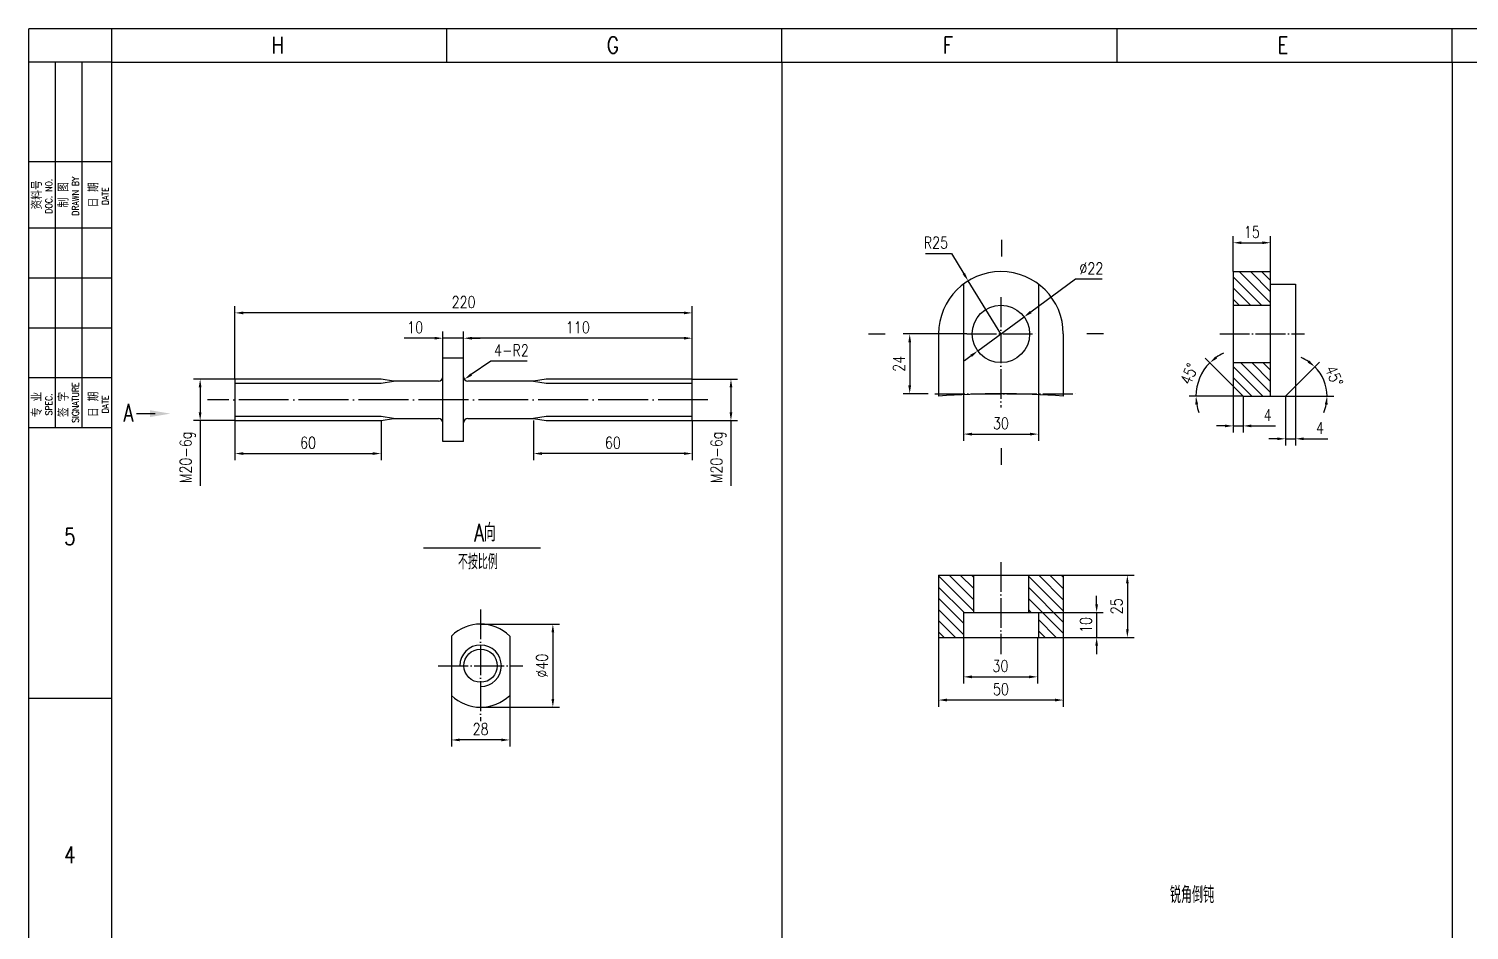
# Model space of a CAD drawing. Header units: millimetres. Extents: x 16142 to 22870, y -8556 to -3804.
# Drawn here: x 16142 to 19607, y -5973 to -3804 of the extents above; entities that cross this region are included whole.
import ezdxf
from ezdxf.enums import TextEntityAlignment as Align

# ---------------------------------------------------------------- set-up
doc = ezdxf.new("R2010")
doc.units = ezdxf.units.MM
doc.header["$LTSCALE"] = 80
doc.linetypes.add('DASHDOT-M', pattern=[36, 30, -3, 0, -3])
doc.linetypes.add('DIVIDE-M', pattern=[39, 30, -3, 0, -3, 0, -3])
for name, color, linetype in [('5剖面线层', 2, 'Continuous'), ('8符号标注层', 31, 'Continuous'), ('CDR_DWG1', 4, 'Continuous'), ('CDR_DWG2', 2, 'Continuous'), ('CDR_DWG3', 1, 'DASHDOT-M'), ('CDR_DWG4', 3, 'DIVIDE-M'), ('CDR_TEXT', 7, 'Continuous'), ('尺寸线', 7, 'Continuous'), ('尺寸线层', 7, 'Continuous'), ('标注线', 7, 'Continuous')]:
    doc.layers.add(name, color=color, linetype=linetype)
doc.styles.add('HZ', font='ROMANS.shx', dxfattribs={"width": 0.7, "height": 3, "bigfont": 'HZ.shx'})
doc.styles.add('TH_GBDIM', font='romans.shx', dxfattribs={"width": 0.8, "bigfont": 'gbcbig.shx'})
doc.dimstyles.new('TH_GBDIM', dxfattribs={"dimscale": 8, "dimtxt": 3.5, "dimasz": 2.5, "dimexe": 2, "dimexo": 0, "dimgap": 1.5, "dimtad": 1, "dimdec": 0, "dimzin": 0, "dimdsep": 46, "dimtxsty": 'TH_GBDIM', "dimcen": 2.5, "dimclrd": 256, "dimclre": 256, "dimclrt": 256, "dimadec": 0, "dimazin": 0, "dimtfac": 0.714286, "dimtdec": 0, "dimtmove": 0, "dimatfit": 3, "dimfxl": 0, "dimtzin": 0, "dimlwd": -1, "dimlwe": -1, "dimarcsym": 0})

# ---------------------------------------------------------------- blocks, each defined once
blk = doc.blocks.new('A$C1B375470')
for p, q in [((7578, 10692), (0, 10692)), ((0, 0), (0, 10692)), ((15138, 10692), (18, 10692)), ((450, 10512), (0, 10512)), ((450, 10512), (0, 10512)), ((450, 10512), (0, 10512)), ((144, 8532), (144, 10512)), ((288, 8532), (288, 10512)), ((450, 9972), (0, 9972)), ((450, 9612), (0, 9612)), ((450, 9342), (0, 9342)), ((450, 9072), (0, 9072)), ((450, 8802), (0, 8802)), ((450, 8532), (0, 8532))]:
    blk.add_line(p, q)
at = {"layer": 'CDR_DWG1', "color": 4}
for p, q in [((450, 10512), (14958, 10512)), ((450, 180), (450, 10512))]:
    blk.add_line(p, q, dxfattribs=at)
at = {"layer": 'CDR_DWG4', "linetype": 'Continuous'}
for p, q in [((450, 10512), (450, 10692)), ((2263.5, 10512), (2263.5, 10692)), ((4077, 10512), (4077, 10692)), ((5890.5, 10512), (5890.5, 10692)), ((7704, 10512), (7704, 10692)), ((0, 7068), (450, 7068))]:
    blk.add_line(p, q, dxfattribs=at)
at = {"layer": 'CDR_TEXT', "style": 'HZ', "width": 0.8}
for s, p in [('H', (1348, 10558.9)), ('G', (3161.5, 10558.9)), ('F', (4975, 10558.9)), ('E', (6788.5, 10558.9)), ('5', (222, 7898.2)), ('4', (222, 6176.2))]:
    blk.add_text(s, height=90, dxfattribs=at).set_placement(p, align=Align.CENTER)
at = {"layer": 'CDR_TEXT', "style": 'HZ', "width": 0.85}
for s, height, p in [('资料号', 54, (71.1, 9793.4)), ('DOC. NO.', 36, (126.2, 9785.9)), ('制 图', 54, (215.1, 9793.4)), ('DRAWN BY', 36, (270.2, 9785.9)), ('日 期', 54, (377.1, 9793.4)), ('DATE', 36, (432.2, 9785.9)), ('SIGNATURE', 36, (270.2, 8668.6)), ('专 业', 54, (71.1, 8659)), ('SPEC.', 36, (126.2, 8659)), ('签 字', 54, (215.1, 8659)), ('日 期', 54, (377.1, 8659)), ('DATE', 36, (432.2, 8659))]:
    blk.add_text(s, height=height, rotation=90, dxfattribs=at).set_placement(p, align=Align.CENTER)
blk = doc.blocks.new('A$C092B31A8')
at = {"layer": '尺寸线层', "xscale": 0.05555555555555555, "yscale": 0.05555555555555555, "zscale": 0.05555555555555555}
blk.add_blockref('A$C1B375470', (0, 0), dxfattribs=at)
blk = doc.blocks.new('*D176')
at = {"layer": '5剖面线层', "ltscale": 0.001}
for p, q in [((16638, -4646.9), (16638, -4471.7)), ((17718, -4487.7), (16658, -4487.7)), ((17738, -4646.9), (17738, -4471.7))]:
    blk.add_line(p, q, dxfattribs=at)
for points in [[(16658, -4484.4), (16658, -4491.1), (16638, -4487.7)], [(17718, -4484.4), (17718, -4491.1), (17738, -4487.7)]]:
    blk.add_solid(points, dxfattribs=at)
at = {"layer": 'Defpoints', "color": 0, "ltscale": 0.001}
for p in [(16638, -4487.7), (16638, -4646.9), (17738, -4646.9)]:
    blk.add_point(p, dxfattribs=at)
at = {"layer": '5剖面线层', "ltscale": 0.001, "insert": (17188, -4461.7), "char_height": 28, "attachment_point": 5, "style": 'TH_GBDIM'}
blk.add_mtext('220{}{}', dxfattribs=at)
blk = doc.blocks.new('*D177')
at = {"layer": '5剖面线层', "ltscale": 0.001}
for p, q in [((17158.9, -5336.4), (17158.9, -5531.1)), ((17298.9, -5336.4), (17298.9, -5531.1)), ((17278.9, -5515.1), (17178.9, -5515.1))]:
    blk.add_line(p, q, dxfattribs=at)
for points in [[(17178.9, -5511.7), (17178.9, -5518.4), (17158.9, -5515.1)], [(17278.9, -5511.7), (17278.9, -5518.4), (17298.9, -5515.1)]]:
    blk.add_solid(points, dxfattribs=at)
at = {"layer": 'Defpoints', "color": 0, "ltscale": 0.001}
for p in [(17158.9, -5336.4), (17298.9, -5336.4), (17158.9, -5515.1)]:
    blk.add_point(p, dxfattribs=at)
at = {"layer": '5剖面线层', "ltscale": 0.001, "insert": (17228.9, -5489.1), "char_height": 28, "attachment_point": 5, "style": 'TH_GBDIM'}
blk.add_mtext('28', dxfattribs=at)
blk = doc.blocks.new('*D175')
at = {"layer": '5剖面线层', "ltscale": 0.001}
for p, q in [((17228.9, -5236.4), (17418.7, -5236.4)), ((17402.7, -5256.4), (17402.7, -5416.4)), ((17228.9, -5436.4), (17418.7, -5436.4))]:
    blk.add_line(p, q, dxfattribs=at)
for points in [[(17399.4, -5256.4), (17406, -5256.4), (17402.7, -5236.4)], [(17399.4, -5416.4), (17406, -5416.4), (17402.7, -5436.4)]]:
    blk.add_solid(points, dxfattribs=at)
at = {"layer": 'Defpoints', "color": 0, "ltscale": 0.001}
for p in [(17228.9, -5236.4), (17228.9, -5436.4), (17402.7, -5436.4)]:
    blk.add_point(p, dxfattribs=at)
at = {"layer": '5剖面线层', "ltscale": 0.001, "insert": (17376.7, -5336.4), "char_height": 28, "attachment_point": 5, "rotation": 90, "style": 'TH_GBDIM'}
blk.add_mtext('%%c40{}{}', dxfattribs=at)
blk = doc.blocks.new('*D188')
at = {"layer": '5剖面线层', "ltscale": 0.001}
for p, q in [((16638, -4646.9), (16538.2, -4646.9)), ((16554.2, -4666.9), (16554.2, -4726.9)), ((16638, -4746.9), (16538.2, -4746.9)), ((16554.2, -4746.9), (16554.2, -4903.8))]:
    blk.add_line(p, q, dxfattribs=at)
for points in [[(16550.8, -4666.9), (16557.5, -4666.9), (16554.2, -4646.9)], [(16550.8, -4726.9), (16557.5, -4726.9), (16554.2, -4746.9)]]:
    blk.add_solid(points, dxfattribs=at)
at = {"layer": 'Defpoints', "color": 0, "ltscale": 0.001}
for p in [(16638, -4646.9), (16554.2, -4746.9), (16638, -4746.9)]:
    blk.add_point(p, dxfattribs=at)
at = {"layer": '5剖面线层', "ltscale": 0.001, "insert": (16524.1, -4835.4), "char_height": 28, "attachment_point": 5, "rotation": 90, "style": 'TH_GBDIM'}
blk.add_mtext('M20-6g{}{}', dxfattribs=at)
blk = doc.blocks.new('*D189')
at = {"layer": '5剖面线层', "ltscale": 0.001}
for p, q in [((17738, -4646.9), (17847.2, -4646.9)), ((17831.2, -4666.9), (17831.2, -4726.9)), ((17738, -4746.9), (17847.2, -4746.9)), ((17831.2, -4746.9), (17831.2, -4903.8))]:
    blk.add_line(p, q, dxfattribs=at)
for points in [[(17827.9, -4666.9), (17834.5, -4666.9), (17831.2, -4646.9)], [(17827.9, -4726.9), (17834.5, -4726.9), (17831.2, -4746.9)]]:
    blk.add_solid(points, dxfattribs=at)
at = {"layer": 'Defpoints', "color": 0, "ltscale": 0.001}
for p in [(17738, -4646.9), (17738, -4746.9), (17831.2, -4746.9)]:
    blk.add_point(p, dxfattribs=at)
at = {"layer": '5剖面线层', "ltscale": 0.001, "insert": (17801.1, -4835.4), "char_height": 28, "attachment_point": 5, "rotation": 90, "style": 'TH_GBDIM'}
blk.add_mtext('M20-6g{}{}', dxfattribs=at)
blk = doc.blocks.new('*D190')
at = {"layer": '5剖面线层', "ltscale": 0.001}
for p, q in [((17188, -4622.1), (17188, -4532.6)), ((17738, -4646.9), (17738, -4532.6)), ((17718, -4548.6), (17208, -4548.6))]:
    blk.add_line(p, q, dxfattribs=at)
for points in [[(17208, -4545.3), (17208, -4551.9), (17188, -4548.6)], [(17718, -4545.3), (17718, -4551.9), (17738, -4548.6)]]:
    blk.add_solid(points, dxfattribs=at)
at = {"layer": 'Defpoints', "color": 0, "ltscale": 0.001}
for p in [(17188, -4548.6), (17188, -4622.1), (17738, -4646.9)]:
    blk.add_point(p, dxfattribs=at)
at = {"layer": '5剖面线层', "ltscale": 0.001, "insert": (17463, -4522.6), "char_height": 28, "attachment_point": 5, "style": 'TH_GBDIM'}
blk.add_mtext('110{}{}', dxfattribs=at)
blk = doc.blocks.new('*D191')
at = {"layer": '5剖面线层', "ltscale": 0.001}
for p, q in [((17138, -4601.4), (17138, -4532.6)), ((17188, -4596.9), (17188, -4532.6)), ((17118, -4548.6), (17045, -4548.6)), ((17188, -4548.6), (17138, -4548.6)), ((17208, -4548.6), (17228, -4548.6))]:
    blk.add_line(p, q, dxfattribs=at)
for points in [[(17118, -4545.3), (17118, -4551.9), (17138, -4548.6)], [(17208, -4545.3), (17208, -4551.9), (17188, -4548.6)]]:
    blk.add_solid(points, dxfattribs=at)
at = {"layer": 'Defpoints', "color": 0, "ltscale": 0.001}
for p in [(17138, -4548.6), (17138, -4601.4), (17188, -4596.9)]:
    blk.add_point(p, dxfattribs=at)
at = {"layer": '5剖面线层', "ltscale": 0.001, "insert": (17071.5, -4522.6), "char_height": 28, "attachment_point": 5, "style": 'TH_GBDIM'}
blk.add_mtext('10', dxfattribs=at)
blk = doc.blocks.new('*D192')
at = {"layer": '5剖面线层', "ltscale": 0.001}
for p, q in [((17356.3, -4746.9), (17356.3, -4842.1)), ((17738, -4746.9), (17738, -4842.1)), ((17718, -4826.1), (17376.3, -4826.1))]:
    blk.add_line(p, q, dxfattribs=at)
for points in [[(17376.3, -4822.8), (17376.3, -4829.4), (17356.3, -4826.1)], [(17718, -4822.8), (17718, -4829.4), (17738, -4826.1)]]:
    blk.add_solid(points, dxfattribs=at)
at = {"layer": 'Defpoints', "color": 0, "ltscale": 0.001}
for p in [(17356.3, -4746.9), (17738, -4746.9), (17356.3, -4826.1)]:
    blk.add_point(p, dxfattribs=at)
at = {"layer": '5剖面线层', "ltscale": 0.001, "insert": (17547.1, -4800.1), "char_height": 28, "attachment_point": 5, "style": 'TH_GBDIM'}
blk.add_mtext('60{}{}', dxfattribs=at)
blk = doc.blocks.new('*D193')
at = {"layer": '5剖面线层', "ltscale": 0.001}
for p, q in [((16638, -4746.9), (16638, -4842.1)), ((16989.6, -4746.9), (16989.6, -4842.1)), ((16658, -4826.1), (16969.6, -4826.1))]:
    blk.add_line(p, q, dxfattribs=at)
for points in [[(16658, -4822.8), (16658, -4829.4), (16638, -4826.1)], [(16969.6, -4822.8), (16969.6, -4829.4), (16989.6, -4826.1)]]:
    blk.add_solid(points, dxfattribs=at)
at = {"layer": 'Defpoints', "color": 0, "ltscale": 0.001}
for p in [(16638, -4746.9), (16989.6, -4746.9), (16989.6, -4826.1)]:
    blk.add_point(p, dxfattribs=at)
at = {"layer": '5剖面线层', "ltscale": 0.001, "insert": (16813.8, -4800.1), "char_height": 28, "attachment_point": 5, "style": 'TH_GBDIM'}
blk.add_mtext('60{}{}', dxfattribs=at)
blk = doc.blocks.new('*D235')
at = {"layer": 'Defpoints', "color": 0, "ltscale": 0.001}
for p in [(18536.4, -4497.5), (18425, -4579)]:
    blk.add_point(p, dxfattribs=at)
at = {"layer": '尺寸线', "ltscale": 0.001}
for p, q in [((18660.1, -4406.8), (18552.5, -4485.7)), ((18724.4, -4406.8), (18660.1, -4406.8)), ((18425, -4579), (18536.4, -4497.5)), ((18408.9, -4590.8), (18392.7, -4602.7))]:
    blk.add_line(p, q, dxfattribs=at)
for points in [[(18550.5, -4483), (18554.5, -4488.4), (18536.4, -4497.5)], [(18406.9, -4588.2), (18410.9, -4593.5), (18425, -4579)]]:
    blk.add_solid(points, dxfattribs=at)
at = {"layer": '尺寸线', "ltscale": 0.001, "insert": (18698.3, -4380.8), "char_height": 28, "attachment_point": 5, "style": 'TH_GBDIM'}
blk.add_mtext('%%c22{}{}', dxfattribs=at)
blk = doc.blocks.new('*D236')
at = {"layer": 'Defpoints', "color": 0, "ltscale": 0.001}
for p in [(18402, -4410.6), (18480.7, -4538.3)]:
    blk.add_point(p, dxfattribs=at)
at = {"layer": '尺寸线', "ltscale": 0.001}
for p, q in [((18299.1, -4344.8), (18361.5, -4344.8)), ((18361.5, -4344.8), (18391.5, -4393.5)), ((18480.7, -4538.3), (18402, -4410.6))]:
    blk.add_line(p, q, dxfattribs=at)
blk.add_solid([(18394.3, -4391.8), (18388.7, -4395.3), (18402, -4410.6)], dxfattribs=at)
at = {"layer": '尺寸线', "ltscale": 0.001, "insert": (18324.3, -4318.8), "char_height": 28, "attachment_point": 5, "style": 'TH_GBDIM'}
blk.add_mtext('R25{}{}', dxfattribs=at)
blk = doc.blocks.new('*D237')
at = {"layer": 'Defpoints', "color": 0, "ltscale": 0.001}
for p in [(18390.7, -4655.5), (18570.7, -4655.5), (18570.7, -4779.3)]:
    blk.add_point(p, dxfattribs=at)
at = {"layer": '尺寸线', "ltscale": 0.001}
for p, q in [((18390.7, -4655.5), (18390.7, -4795.3)), ((18570.7, -4655.5), (18570.7, -4795.3)), ((18410.7, -4779.3), (18550.7, -4779.3))]:
    blk.add_line(p, q, dxfattribs=at)
for points in [[(18410.7, -4776), (18410.7, -4782.7), (18390.7, -4779.3)], [(18550.7, -4776), (18550.7, -4782.7), (18570.7, -4779.3)]]:
    blk.add_solid(points, dxfattribs=at)
at = {"layer": '尺寸线', "ltscale": 0.001, "insert": (18480.7, -4753.3), "char_height": 28, "attachment_point": 5, "style": 'TH_GBDIM'}
blk.add_mtext('30', dxfattribs=at)
blk = doc.blocks.new('*D238')
at = {"layer": 'Defpoints', "color": 0, "ltscale": 0.001}
for p in [(19129.4, -4318.9), (19039.4, -4388.3), (19129.4, -4388.3)]:
    blk.add_point(p, dxfattribs=at)
at = {"layer": '尺寸线', "ltscale": 0.001}
for p, q in [((19039.4, -4388.3), (19039.4, -4302.9)), ((19059.4, -4318.9), (19109.4, -4318.9)), ((19129.4, -4388.3), (19129.4, -4302.9))]:
    blk.add_line(p, q, dxfattribs=at)
for points in [[(19059.4, -4315.6), (19059.4, -4322.3), (19039.4, -4318.9)], [(19109.4, -4315.6), (19109.4, -4322.3), (19129.4, -4318.9)]]:
    blk.add_solid(points, dxfattribs=at)
at = {"layer": '尺寸线', "ltscale": 0.001, "insert": (19084.4, -4292.9), "char_height": 28, "attachment_point": 5, "style": 'TH_GBDIM'}
blk.add_mtext('15', dxfattribs=at)
blk = doc.blocks.new('*D275')
at = {"layer": 'Defpoints', "color": 0, "ltscale": 0.001}
for p in [(18398.4, -4538.3), (18261.3, -4682.3), (18305.9, -4682.3)]:
    blk.add_point(p, dxfattribs=at)
at = {"layer": '尺寸线', "ltscale": 0.001}
for p, q in [((18398.4, -4538.3), (18245.3, -4538.3)), ((18261.3, -4558.3), (18261.3, -4662.3)), ((18305.9, -4682.3), (18245.3, -4682.3))]:
    blk.add_line(p, q, dxfattribs=at)
for points in [[(18257.9, -4558.3), (18264.6, -4558.3), (18261.3, -4538.3)], [(18257.9, -4662.3), (18264.6, -4662.3), (18261.3, -4682.3)]]:
    blk.add_solid(points, dxfattribs=at)
at = {"layer": '尺寸线', "ltscale": 0.001, "insert": (18235.3, -4610.3), "char_height": 28, "attachment_point": 5, "rotation": 90, "style": 'TH_GBDIM'}
blk.add_mtext('24', dxfattribs=at)
blk = doc.blocks.new('*D279')
at = {"layer": 'Defpoints', "color": 0, "ltscale": 0.001}
for p in [(18570.7, -5208.6), (18568.4, -5268.6), (18711, -5268.6)]:
    blk.add_point(p, dxfattribs=at)
at = {"layer": '尺寸线', "ltscale": 0.001}
for p, q in [((18711, -5188.6), (18711, -5168.6)), ((18570.7, -5208.6), (18727, -5208.6)), ((18711, -5208.6), (18711, -5268.6)), ((18568.4, -5268.6), (18727, -5268.6)), ((18711, -5288.6), (18711, -5308.6))]:
    blk.add_line(p, q, dxfattribs=at)
for points in [[(18707.6, -5188.6), (18714.3, -5188.6), (18711, -5208.6)], [(18707.6, -5288.6), (18714.3, -5288.6), (18711, -5268.6)]]:
    blk.add_solid(points, dxfattribs=at)
at = {"layer": '尺寸线', "ltscale": 0.001, "insert": (18685, -5238.6), "char_height": 28, "attachment_point": 5, "rotation": 90, "style": 'TH_GBDIM'}
blk.add_mtext('10', dxfattribs=at)
blk = doc.blocks.new('*D280')
at = {"layer": 'Defpoints', "color": 0, "ltscale": 0.001}
for p in [(18630.7, -5118.6), (18630.7, -5268.6), (18784.9, -5268.6)]:
    blk.add_point(p, dxfattribs=at)
at = {"layer": '尺寸线', "ltscale": 0.001}
for p, q in [((18630.7, -5118.6), (18800.9, -5118.6)), ((18784.9, -5138.6), (18784.9, -5248.6)), ((18630.7, -5268.6), (18800.9, -5268.6))]:
    blk.add_line(p, q, dxfattribs=at)
for points in [[(18781.6, -5138.6), (18788.2, -5138.6), (18784.9, -5118.6)], [(18781.6, -5248.6), (18788.2, -5248.6), (18784.9, -5268.6)]]:
    blk.add_solid(points, dxfattribs=at)
at = {"layer": '尺寸线', "ltscale": 0.001, "insert": (18758.9, -5193.6), "char_height": 28, "attachment_point": 5, "rotation": 90, "style": 'TH_GBDIM'}
blk.add_mtext('25', dxfattribs=at)
blk = doc.blocks.new('*D281')
at = {"layer": 'Defpoints', "color": 0, "ltscale": 0.001}
for p in [(18390.7, -5268.6), (18568.4, -5268.6), (18568.4, -5363.3)]:
    blk.add_point(p, dxfattribs=at)
at = {"layer": '尺寸线', "ltscale": 0.001}
for p, q in [((18390.7, -5268.6), (18390.7, -5379.3)), ((18568.4, -5268.6), (18568.4, -5379.3)), ((18410.7, -5363.3), (18548.4, -5363.3))]:
    blk.add_line(p, q, dxfattribs=at)
for points in [[(18410.7, -5360), (18410.7, -5366.7), (18390.7, -5363.3)], [(18548.4, -5360), (18548.4, -5366.7), (18568.4, -5363.3)]]:
    blk.add_solid(points, dxfattribs=at)
at = {"layer": '尺寸线', "ltscale": 0.001, "insert": (18479.5, -5337.3), "char_height": 28, "attachment_point": 5, "style": 'TH_GBDIM'}
blk.add_mtext('30{}{}', dxfattribs=at)
blk = doc.blocks.new('*D282')
at = {"layer": 'Defpoints', "color": 0, "ltscale": 0.001}
for p in [(18330.7, -5268.6), (18630.7, -5268.6), (18330.7, -5419.1)]:
    blk.add_point(p, dxfattribs=at)
at = {"layer": '尺寸线', "ltscale": 0.001}
for p, q in [((18330.7, -5268.6), (18330.7, -5435.1)), ((18630.7, -5268.6), (18630.7, -5435.1)), ((18610.7, -5419.1), (18350.7, -5419.1))]:
    blk.add_line(p, q, dxfattribs=at)
for points in [[(18350.7, -5415.7), (18350.7, -5422.4), (18330.7, -5419.1)], [(18610.7, -5415.7), (18610.7, -5422.4), (18630.7, -5419.1)]]:
    blk.add_solid(points, dxfattribs=at)
at = {"layer": '尺寸线', "ltscale": 0.001, "insert": (18480.7, -5393.1), "char_height": 28, "attachment_point": 5, "style": 'TH_GBDIM'}
blk.add_mtext('50', dxfattribs=at)
blk = doc.blocks.new('*D283')
at = {"layer": 'Defpoints', "color": 0, "ltscale": 0.001}
for p in [(18965.1, -4631.3), (19039.4, -4664), (19063.4, -4688), (19063.4, -4688), (19165.4, -4688)]:
    blk.add_point(p, dxfattribs=at)
at = {"layer": '尺寸线', "ltscale": 0.001}
for p, q in [((19039.4, -4664), (18971.9, -4596.5)), ((19063.4, -4688), (18933.9, -4688))]:
    blk.add_line(p, q, dxfattribs=at)
for start, end in [(135, 180), (114.7783, 124.8892), (190.1108, 200.2217)]:
    blk.add_arc((19063.4, -4688), 113.5, start, end, dxfattribs=at)
for points in [[(19000.6, -4597.5), (18996.4, -4592.4), (18983.2, -4607.8)], [(18948.4, -4708.2), (18955, -4707.6), (18949.9, -4688)]]:
    blk.add_solid(points, dxfattribs=at)
at = {"layer": '尺寸线', "ltscale": 0.001, "insert": (18933.8, -4634.3), "char_height": 28, "attachment_point": 5, "rotation": 67.5, "style": 'TH_GBDIM'}
blk.add_mtext('45°', dxfattribs=at)
blk = doc.blocks.new('*D284')
at = {"layer": 'Defpoints', "color": 0, "ltscale": 0.001}
for p in [(19039.4, -4662.4), (19063.4, -4688), (19063.4, -4759.6)]:
    blk.add_point(p, dxfattribs=at)
at = {"layer": '尺寸线', "ltscale": 0.001}
for p, q in [((19039.4, -4662.4), (19039.4, -4775.6)), ((19063.4, -4688), (19063.4, -4775.6)), ((19019.4, -4759.6), (18999.4, -4759.6)), ((19039.4, -4759.6), (19063.4, -4759.6)), ((19083.4, -4759.6), (19141.4, -4759.6))]:
    blk.add_line(p, q, dxfattribs=at)
for points in [[(19019.4, -4756.3), (19019.4, -4762.9), (19039.4, -4759.6)], [(19083.4, -4756.3), (19083.4, -4762.9), (19063.4, -4759.6)]]:
    blk.add_solid(points, dxfattribs=at)
at = {"layer": '尺寸线', "ltscale": 0.001, "insert": (19122.4, -4733.6), "char_height": 28, "attachment_point": 5, "style": 'TH_GBDIM'}
blk.add_mtext('4', dxfattribs=at)
blk = doc.blocks.new('*D285')
at = {"layer": 'Defpoints', "color": 0, "ltscale": 0.001}
for p in [(19189.4, -4664), (19165.4, -4688), (19189.4, -4790.6)]:
    blk.add_point(p, dxfattribs=at)
at = {"layer": '尺寸线', "ltscale": 0.001}
for p, q in [((19189.4, -4664), (19189.4, -4806.6)), ((19165.4, -4688), (19165.4, -4806.6)), ((19145.4, -4790.6), (19125.4, -4790.6)), ((19165.4, -4790.6), (19189.4, -4790.6)), ((19209.4, -4790.6), (19267.4, -4790.6))]:
    blk.add_line(p, q, dxfattribs=at)
for points in [[(19145.4, -4787.3), (19145.4, -4794), (19165.4, -4790.6)], [(19209.4, -4787.3), (19209.4, -4794), (19189.4, -4790.6)]]:
    blk.add_solid(points, dxfattribs=at)
at = {"layer": '尺寸线', "ltscale": 0.001, "insert": (19248.4, -4764.6), "char_height": 28, "attachment_point": 5, "style": 'TH_GBDIM'}
blk.add_mtext('4', dxfattribs=at)
blk = doc.blocks.new('*D286')
at = {"layer": 'Defpoints', "color": 0, "ltscale": 0.001}
for p in [(19189.4, -4664), (19261.9, -4662.2), (19063.4, -4688), (19165.4, -4688), (19165.4, -4688)]:
    blk.add_point(p, dxfattribs=at)
at = {"layer": '尺寸线', "ltscale": 0.001}
for p, q in [((19189.4, -4664), (19247.3, -4606.1)), ((19165.4, -4688), (19281.3, -4688))]:
    blk.add_line(p, q, dxfattribs=at)
for start, end in [(56.4943, 67.9887), (360, 45), (337.0113, 348.5057)]:
    blk.add_arc((19165.4, -4688), 99.9, start, end, dxfattribs=at)
for points in [[(19222.7, -4602.2), (19218.4, -4607.3), (19236, -4617.4)], [(19260, -4707.6), (19266.6, -4708.3), (19265.3, -4688)]]:
    blk.add_solid(points, dxfattribs=at)
at = {"layer": '尺寸线', "ltscale": 0.001, "insert": (19282.4, -4639.6), "char_height": 28, "attachment_point": 5, "rotation": 292.5, "style": 'TH_GBDIM'}
blk.add_mtext('45°', dxfattribs=at)
blk = doc.blocks.new('*D422')
at = {"layer": '5剖面线层', "ltscale": 0.001}
for p, q in [((17253.4, -4603.9), (17206.2, -4636.2)), ((17341, -4603.9), (17253.4, -4603.9))]:
    blk.add_line(p, q, dxfattribs=at)
blk.add_solid([(17204.3, -4633.5), (17208.1, -4639), (17189.7, -4647.5)], dxfattribs=at)
at = {"layer": 'Defpoints', "color": 0, "ltscale": 0.001}
for p in [(17198, -4641.9), (17189.7, -4647.5)]:
    blk.add_point(p, dxfattribs=at)
at = {"layer": '5剖面线层', "ltscale": 0.001, "insert": (17303.2, -4577.9), "char_height": 28, "attachment_point": 5, "style": 'TH_GBDIM'}
blk.add_mtext('4-R2{}{}', dxfattribs=at)

msp = doc.modelspace()

# ---------------------------------------------------------------- hatches: boundary and pattern name
at = {"layer": '5剖面线层', "ltscale": 0.001}
h = msp.add_hatch(dxfattribs=at)
h.set_pattern_fill('ANSI31', color=256, scale=6, angle=90, style=0)
h.set_pattern_definition([(135, (171.08, 323.57), (-13.470384, -13.470384), [])])
h.paths.add_polyline_path([(19129.42, -4388.26), (19039.42, -4388.26), (19039.42, -4469.26), (19129.42, -4469.26)])
h.paths.add_polyline_path([(19129.42, -4688.02), (19129.42, -4607.26), (19039.42, -4607.26), (19039.42, -4664.02), (19063.42, -4688.02)])
h = msp.add_hatch(dxfattribs=at)
h.set_pattern_fill('ANSI31', color=256, scale=6, angle=90, style=0)
h.set_pattern_definition([(135, (0, 144.172), (-13.470384, -13.470384), [])])
h.paths.add_polyline_path([(18330.68, -5118.56), (18330.68, -5268.56), (18390.68, -5268.56), (18390.68, -5208.56), (18414.68, -5208.56), (18414.68, -5118.56)])
h.paths.add_polyline_path([(18546.68, -5208.56), (18570.68, -5208.56), (18570.68, -5268.56), (18630.68, -5268.56), (18630.68, -5118.56), (18546.68, -5118.56)])

# ---------------------------------------------------------------- linework, layer by layer
msp.add_arc((17228.87, -5336.78), 50, 270, 179.60862)
at = {"layer": '8符号标注层', "color": 7, "ltscale": 0.001}
for p, q in [((18482.17, -4311.97), (18482.17, -4351.97)), ((18162.4, -4537.93), (18202.4, -4537.93)), ((18727.33, -4537.93), (18687.33, -4537.93)), ((18482.17, -4853.31), (18482.17, -4813.31))]:
    msp.add_line(p, q, dxfattribs=at)
at = {"layer": 'CDR_DWG1'}
for p, q in [((19039.42, -4388.26), (19129.42, -4388.26)), ((19039.42, -4388.26), (19039.42, -4664.02)), ((19129.42, -4688.02), (19129.42, -4388.26)), ((18390.68, -4418.26), (18390.68, -4684.33)), ((18570.68, -4418.26), (18570.68, -4684.33)), ((19129.42, -4418.26), (19189.42, -4418.26)), ((19189.42, -4418.26), (19189.42, -4664.02)), ((19039.42, -4469.26), (19129.42, -4469.26)), ((18330.68, -4538.26), (18330.68, -4688.02)), ((18630.68, -4538.26), (18630.68, -4688.02)), ((17187.96, -4596.89), (17137.96, -4596.89)), ((17137.96, -4796.89), (17137.96, -4596.89)), ((17187.96, -4796.89), (17187.96, -4596.89)), ((19039.42, -4607.26), (19129.42, -4607.26)), ((16989.63, -4646.89), (16637.96, -4646.89)), ((16637.96, -4646.89), (16637.96, -4746.89)), ((17019.63, -4651.89), (16989.63, -4646.89)), ((17127.96, -4651.89), (17019.63, -4651.89)), ((17356.29, -4651.89), (17197.96, -4651.89)), ((17386.29, -4646.89), (17356.29, -4651.89)), ((17737.96, -4646.89), (17386.29, -4646.89)), ((17737.96, -4746.89), (17737.96, -4646.89)), ((19039.42, -4664.02), (19063.42, -4688.02)), ((19165.42, -4688.02), (19189.42, -4664.02)), ((19063.42, -4688.02), (19165.42, -4688.02)), ((16637.96, -4746.89), (16989.63, -4746.89)), ((16989.63, -4746.89), (17019.63, -4741.89)), ((17019.63, -4741.89), (17127.96, -4741.89)), ((17197.96, -4741.89), (17356.29, -4741.89)), ((17356.29, -4741.89), (17386.29, -4746.89)), ((17386.29, -4746.89), (17737.96, -4746.89)), ((17187.96, -4796.89), (17137.96, -4796.89)), ((18330.68, -5118.56), (18630.68, -5118.56)), ((18330.68, -5118.56), (18330.68, -5268.56)), ((18414.68, -5118.56), (18414.68, -5208.56)), ((18546.68, -5118.56), (18546.68, -5208.56)), ((18630.68, -5118.56), (18630.68, -5268.56)), ((18390.68, -5208.56), (18570.68, -5208.56)), ((18390.68, -5208.56), (18390.68, -5268.56)), ((18570.68, -5208.56), (18570.68, -5268.56)), ((17158.87, -5265.02), (17158.87, -5407.85)), ((17298.87, -5265.02), (17298.87, -5407.85)), ((18330.68, -5268.56), (18630.68, -5268.56))]:
    msp.add_line(p, q, dxfattribs=at)
for centre, radius in [((18480.68, -4538.26), 69), ((17228.87, -5336.43), 40)]:
    msp.add_circle(centre, radius, dxfattribs=at)
for centre, radius, start, end in [((18480.68, -4538.26), 150, 0, 180), ((17127.96, -4641.89), 10, 270, 0), ((17197.96, -4641.89), 10, 180, 270), ((18480.68, -6638.26), 1956, 85.60183, 94.39817), ((17127.96, -4751.89), 10, 0, 90), ((17197.96, -4751.89), 10, 90, 180), ((17228.87, -5336.43), 100, 45.573, 134.427), ((17228.87, -5336.43), 100, 225.573, 314.427)]:
    msp.add_arc(centre, radius, start, end, dxfattribs=at)
at = {"layer": 'CDR_DWG2'}
msp.add_line((16401.34, -4730.12), (16446, -4730.12), dxfattribs=at)
msp.add_solid([(16482.96, -4730.12), (16433.81, -4738.31), (16433.81, -4721.92)], dxfattribs=at)
at = {"layer": 'CDR_DWG3', "ltscale": 0.03}
for p, q in [((18480.68, -4449.79), (18480.68, -4715.12)), ((18398.42, -4538.26), (18564.27, -4538.26)), ((19006.96, -4538.26), (19211.23, -4538.26)), ((18321.99, -4682.26), (18662.9, -4682.26)), ((18480.68, -5087.15), (18480.68, -5309.08)), ((17228.87, -5200.99), (17228.87, -5469.62)), ((17126.92, -5336.43), (17330.81, -5336.43))]:
    msp.add_line(p, q, dxfattribs=at)
at = {"layer": 'CDR_DWG3', "ltscale": 0.05}
msp.add_line((17775.8, -4696.89), (16571.51, -4696.89), dxfattribs=at)
at = {"layer": '尺寸线', "ltscale": 0.001}
msp.add_line((17091.71, -5052.75), (17373.35, -5052.75), dxfattribs=at)
at = {"layer": '尺寸线层', "ltscale": 0.001}
for p, q in [((16637.96, -4656.89), (16989.63, -4656.89)), ((16989.63, -4656.89), (17019.63, -4651.89)), ((17356.29, -4651.89), (17386.29, -4656.89)), ((17386.29, -4656.89), (17737.96, -4656.89)), ((16989.63, -4736.89), (16637.96, -4736.89)), ((17019.63, -4741.89), (16989.63, -4736.89)), ((17386.29, -4736.89), (17356.29, -4741.89)), ((17737.96, -4736.89), (17386.29, -4736.89))]:
    msp.add_line(p, q, dxfattribs=at)
at = {"layer": '标注线'}
for p, q in [((17953.98, -3884.27), (17953.98, -8476.27)), ((19565.98, -3884.27), (19565.98, -8476.27))]:
    msp.add_line(p, q, dxfattribs=at)

# ---------------------------------------------------------------- block references
at = {"layer": '尺寸线层', "xscale": 8, "yscale": 8, "zscale": 8}
msp.add_blockref('A$C092B31A8', (16141.98, -8556.27), dxfattribs=at)

# ---------------------------------------------------------------- texts
at = {"color": 7, "linetype": 'Continuous', "style": 'HZ', "width": 0.7}
for s, height, p in [('不按比例', 36, (17174.44, -5104.53)), ('锐角倒钝', 40, (18887.2, -5907.63))]:
    msp.add_text(s, height=height, dxfattribs=at).set_placement(p)
at = {"layer": 'CDR_DWG2', "style": 'HZ', "width": 0.7}
for s, height, p in [('A', 42.67, (16370.51, -4749.26)), ('A向', 42.667, (17213.97, -5037.53))]:
    msp.add_text(s, height=height, dxfattribs=at).set_placement(p)

# ---------------------------------------------------------------- dimensions: what is measured, and where the dimension line sits
at = {"layer": '5剖面线层', "ltscale": 0.001}
for base, p1, p2, text, picture, middle in [((16637.96, -4487.75), (17737.96, -4646.89), (16637.96, -4646.89), '<>{}{}', '*D176', (17187.96, -4461.75)), ((17187.96, -4548.59), (17737.96, -4646.89), (17187.96, -4622.07), '<>{}{}', '*D190', (17462.96, -4522.59)), ((16989.63, -4826.11), (16637.96, -4746.89), (16989.63, -4746.89), '60{}{}', '*D193', (16813.79, -4800.11)), ((17356.29, -4826.11), (17737.96, -4746.89), (17356.29, -4746.89), '60{}{}', '*D192', (17547.13, -4800.11))]:
    dim = msp.add_linear_dim(base=base, p1=p1, p2=p2, text=text, dimstyle='TH_GBDIM', override={"dimgap": 1.5, "dimtad": 1, "dimjust": 0, "dimdec": 0, "dimlfac": 0.2, "dimse1": 0, "dimse2": 0, "dimsd1": 0, "dimsd2": 0}, dxfattribs=at)
    dim.commit()
    dim.dimension.update_dxf_attribs({"geometry": picture, "text_midpoint": middle})
for base, p1, p2, picture, middle in [((17137.96, -4548.59), (17187.96, -4596.89), (17137.96, -4601.41), '*D191', (17071.49, -4522.59)), ((17158.87, -5515.08), (17298.87, -5336.43), (17158.87, -5336.43), '*D177', (17228.87, -5489.08))]:
    dim = msp.add_linear_dim(base=base, p1=p1, p2=p2, dimstyle='TH_GBDIM', override={"dimlfac": 0.2}, dxfattribs=at)
    dim.commit()
    dim.dimension.update_dxf_attribs({"geometry": picture, "text_midpoint": middle})
dim = msp.add_radius_dim(center=(17197.96, -4641.89), mpoint=(17189.71, -4647.54), text='4-R2{}{}', dimstyle='TH_GBDIM', override={"dimgap": 1.5, "dimtad": 1, "dimjust": 0, "dimtih": 0, "dimtoh": 1, "dimdec": 0, "dimlfac": 0.2, "dimse1": 0, "dimse2": 0, "dimsd1": 0, "dimsd2": 0, "dimtix": 0, "dimtofl": 1, "dimatfit": 3}, dxfattribs=at)
dim.commit()
dim.dimension.update_dxf_attribs({"geometry": '*D422', "text_midpoint": (17303.2, -4603.91), "dimtype": 164})
for base, p1, p2, text, picture, middle in [((16554.17, -4746.89), (16637.96, -4646.89), (16637.96, -4746.89), 'M<>-6g{}{}', '*D188', (16524.08, -4835.35)), ((17831.18, -4746.89), (17737.96, -4646.89), (17737.96, -4746.89), 'M<>-6g{}{}', '*D189', (17801.1, -4835.35)), ((17402.7, -5436.43), (17228.87, -5236.43), (17228.87, -5436.43), '%%c<>{}{}', '*D175', (17376.7, -5336.43))]:
    dim = msp.add_linear_dim(base=base, p1=p1, p2=p2, angle=90, text=text, dimstyle='TH_GBDIM', override={"dimgap": 1.5, "dimtad": 1, "dimjust": 0, "dimdec": 0, "dimlfac": 0.2, "dimse1": 0, "dimse2": 0, "dimsd1": 0, "dimsd2": 0}, dxfattribs=at)
    dim.commit()
    dim.dimension.update_dxf_attribs({"geometry": picture, "text_midpoint": middle})
at = {"layer": '尺寸线', "ltscale": 0.001}
for base, p1, p2, picture, middle in [((19129.42, -4318.94), (19039.42, -4388.26), (19129.42, -4388.26), '*D238', (19084.42, -4292.94)), ((18570.68, -4779.32), (18390.68, -4655.53), (18570.68, -4655.53), '*D237', (18480.68, -4753.32)), ((19063.42, -4759.61), (19039.42, -4662.39), (19063.42, -4688.02), '*D284', (19122.42, -4733.61)), ((19189.42, -4790.62), (19165.42, -4688.02), (19189.42, -4664.02), '*D285', (19248.42, -4764.62)), ((18330.68, -5419.05), (18630.68, -5268.56), (18330.68, -5268.56), '*D282', (18480.68, -5393.05))]:
    dim = msp.add_linear_dim(base=base, p1=p1, p2=p2, dimstyle='TH_GBDIM', override={"dimlfac": 0.166667}, dxfattribs=at)
    dim.commit()
    dim.dimension.update_dxf_attribs({"geometry": picture, "text_midpoint": middle})
dim = msp.add_radius_dim(center=(18480.68, -4538.26), mpoint=(18401.99, -4410.56), text='<>{}{}', dimstyle='TH_GBDIM', override={"dimgap": 1.5, "dimtad": 1, "dimjust": 0, "dimtih": 0, "dimtoh": 1, "dimdec": 0, "dimlfac": 0.166667, "dimse1": 0, "dimse2": 0, "dimsd1": 0, "dimsd2": 0, "dimtix": 0, "dimtofl": 1, "dimatfit": 3}, dxfattribs=at)
dim.commit()
dim.dimension.update_dxf_attribs({"geometry": '*D236', "text_midpoint": (18324.28, -4344.84), "dimtype": 164})
dim = msp.add_diameter_dim_2p(p1=(18425.02, -4579.03), p2=(18536.35, -4497.49), text='%%c22{}{}', dimstyle='TH_GBDIM', override={"dimgap": 1.5, "dimtad": 1, "dimjust": 0, "dimtih": 0, "dimtoh": 1, "dimdec": 0, "dimlfac": 0.166667, "dimse1": 0, "dimse2": 0, "dimsd1": 0, "dimsd2": 0, "dimtix": 0, "dimtofl": 1, "dimatfit": 3}, dxfattribs=at)
dim.commit()
dim.dimension.update_dxf_attribs({"geometry": '*D235', "text_midpoint": (18698.27, -4406.83), "dimtype": 163})
for base, p1, p2, picture, middle in [((18261.27, -4682.26), (18398.42, -4538.26), (18305.94, -4682.26), '*D275', (18235.27, -4610.26)), ((18784.9, -5268.56), (18630.68, -5118.56), (18630.68, -5268.56), '*D280', (18758.9, -5193.56)), ((18710.96, -5268.56), (18570.68, -5208.56), (18568.36, -5268.56), '*D279', (18684.96, -5238.56))]:
    dim = msp.add_linear_dim(base=base, p1=p1, p2=p2, angle=90, dimstyle='TH_GBDIM', override={"dimlfac": 0.166667}, dxfattribs=at)
    dim.commit()
    dim.dimension.update_dxf_attribs({"geometry": picture, "text_midpoint": middle})
for base, line2, picture, middle in [((18965.14, -4631.28), ((19039.42, -4664.02), (19063.42, -4688.02)), '*D283', (18933.84, -4634.35)), ((19261.88, -4662.17), ((19165.42, -4688.02), (19189.42, -4664.02)), '*D286', (19282.41, -4639.56))]:
    dim = msp.add_angular_dim_2l(base=base, line1=((19063.42, -4688.02), (19165.42, -4688.02)), line2=line2, dimstyle='TH_GBDIM', dxfattribs=at)
    dim.commit()
    dim.dimension.update_dxf_attribs({"geometry": picture, "text_midpoint": middle})
dim = msp.add_linear_dim(base=(18568.36, -5363.32), p1=(18390.68, -5268.56), p2=(18568.36, -5268.56), text='30{}{}', dimstyle='TH_GBDIM', override={"dimlfac": 0.166667}, dxfattribs=at)
dim.commit()
dim.dimension.update_dxf_attribs({"geometry": '*D281', "text_midpoint": (18479.52, -5337.32)})

doc.saveas('drawing.dxf')
